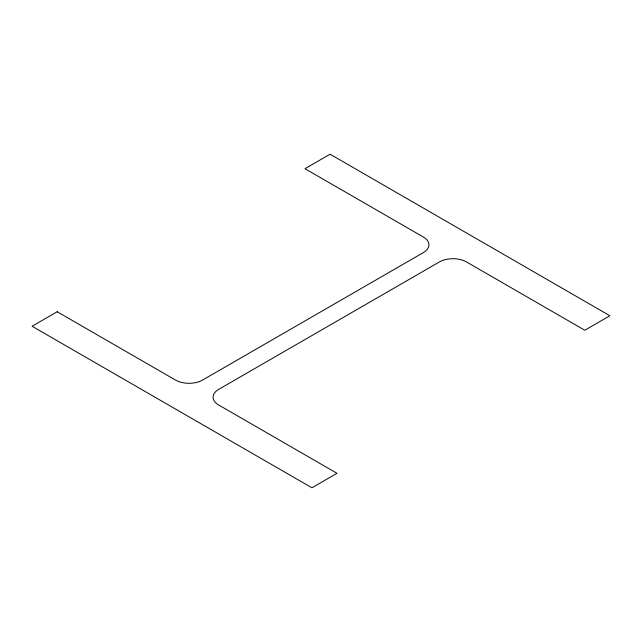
<?xml version="1.0" encoding="UTF-8"?>
<svg xmlns="http://www.w3.org/2000/svg" width="642" height="642" viewBox="0 0 642 642"><rect width="100%" height="100%" fill="white"/><g stroke="black" fill="none" stroke-linecap="round" stroke-linejoin="round"><path stroke-width="0.96" d="M57.194 311.755L32.1 326.248L311.916 487.792L337.01 473.306L218.681 404.99A19.108 11.034 0 0 1 218.681 389.381L439.441 261.928A19.108 11.034 0 0 1 466.469 261.928L584.806 330.245L609.9 315.752L330.084 154.208L304.99 168.694L423.319 237.01A19.108 11.034 0 0 1 423.319 252.619L202.559 380.072A19.108 11.034 0 0 1 175.531 380.072L57.194 311.755"/></g></svg>
